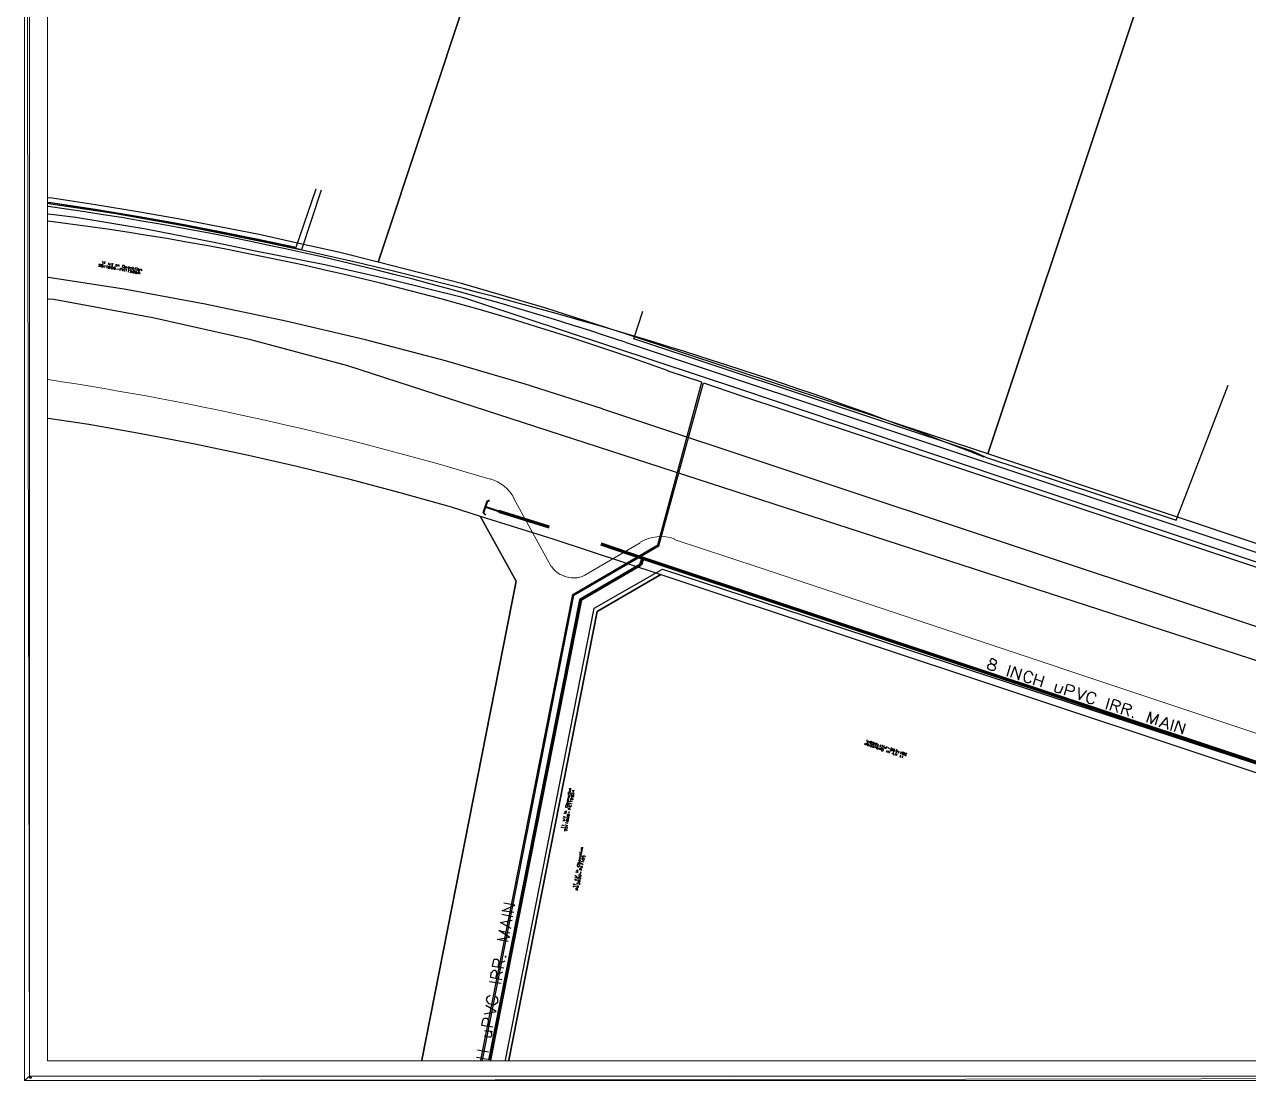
# Model space of a CAD drawing. Header units: inches. Extents: x 5 to 844, y 8 to 596.
# Drawn here: x 5.2 to 290.7, y 8.1 to 254.5 of the extents above; entities that cross this region are included whole.
import ezdxf

# ---------------------------------------------------------------- set-up
doc = ezdxf.new("R2010")
doc.units = ezdxf.units.IN
doc.header["$MEASUREMENT"] = 0
doc.layers.add('PDF_Geometry', color=7, linetype='Continuous')
doc.layers.add('PDF_Images', color=7, linetype='Continuous')
picture_1 = doc.add_image_def('image1.png', size_in_pixel=(2, 2))

msp = doc.modelspace()

# ---------------------------------------------------------------- linework, layer by layer
at = {"layer": 'PDF_Geometry', "lineweight": 0}
for points in [[(6.31, 594.76), (5.16, 595.79), (6.31, 9.14), (6.31, 594.76)], [(5.16, 595.79), (6.31, 9.14), (5.16, 8.11), (5.16, 595.79)], [(735.15, 145.15), (735.15, 591.8), (10.56, 591.8), (10.56, 12.74)], [(10.56, 12.74), (718.79, 12.74)], [(6.31, 9.14), (5.16, 8.11), (718.79, 9.12)], [(5.16, 8.11), (718.79, 9.12)], [(718.79, 9.14), (6.31, 9.14)], [(718.79, 8.11), (5.16, 8.11)]]:
    msp.add_lwpolyline(points, dxfattribs=at)
at = {"layer": 'PDF_Geometry', "lineweight": 25}
for points in [[(87.7, 199.03), (119.71, 295.46), (144.26, 369.12), (169.98, 360.51), (285.81, 321.94), (229.89, 154.29), (145.81, 182.19), (126.52, 188.36), (107.11, 194.02), (87.7, 199.03)], [(229.89, 154.29), (285.81, 321.94), (427.62, 274.76), (371.7, 106.98), (229.89, 154.29)], [(10.69, 315.9), (47.33, 311.14), (55.94, 309.34), (88.21, 302.27), (119.71, 295.46), (87.7, 199.03), (78.44, 201.35), (69.18, 203.4), (59.93, 205.46), (50.67, 207.26), (41.41, 209.06), (32.03, 210.73), (21.74, 212.4), (11.59, 213.95), (10.69, 214.07)], [(23.03, 198.39), (22.9, 198.52), (22.77, 198.52), (22.64, 198.52), (22.51, 198.52), (22.51, 198.39), (22.64, 198.39), (22.64, 198.26), (22.77, 198.26), (22.9, 198.13), (22.9, 198), (22.77, 198), (22.64, 198), (22.51, 198), (22.51, 198.13)], [(23.54, 198.26), (23.54, 198.39), (23.41, 198.39), (23.28, 198.39), (23.16, 198.39), (23.16, 198.26), (23.28, 198.13), (23.41, 198.13), (23.54, 198.13), (23.54, 198), (23.54, 197.88), (23.41, 197.88), (23.28, 197.88), (23.16, 197.88), (23.16, 198)], [(23.28, 199.16), (23.28, 199.16), (23.41, 199.16), (23.41, 198.65)], [(23.8, 199.03), (23.93, 199.16), (23.8, 198.65)], [(23.8, 198.26), (23.93, 198.26), (23.8, 197.75)], [(24.31, 198.13), (24.44, 198.26), (24.31, 197.62)], [(25.21, 198), (25.08, 198), (25.08, 198.13), (24.96, 198.13), (24.83, 198.13), (24.83, 198), (24.7, 197.88), (24.7, 197.75), (24.7, 197.62), (24.83, 197.62), (24.96, 197.62), (25.08, 197.62), (25.08, 197.75), (25.08, 197.88), (24.96, 197.88), (24.83, 197.88), (24.7, 197.75)], [(24.83, 198.39), (24.83, 198.9)], [(25.21, 198.65), (24.83, 198.52)], [(24.96, 198.65), (25.08, 198.39)], [(25.6, 198), (25.47, 198), (25.47, 197.88), (25.34, 197.75), (25.34, 197.62), (25.47, 197.49), (25.6, 197.49), (25.73, 197.49), (25.86, 197.62), (25.86, 197.75), (25.86, 197.88), (25.73, 197.88), (25.73, 198), (25.6, 198)], [(25.47, 198.78), (25.6, 198.26), (25.86, 198.78)], [(26.37, 197.75), (26.24, 197.88), (26.11, 197.88), (26.11, 197.75), (25.98, 197.62), (25.98, 197.49), (26.11, 197.36), (26.24, 197.36), (26.37, 197.36), (26.37, 197.49), (26.37, 197.62), (26.24, 197.62), (26.11, 197.62), (25.98, 197.62), (25.98, 197.49)], [(26.5, 198.13), (26.63, 198.65)], [(26.63, 197.49), (27.14, 197.36)], [(26.76, 198), (26.88, 198.39), (26.88, 198.26)], [(26.88, 198.39), (27.01, 198.39), (27.14, 198.39), (27.14, 198.26), (27.14, 198)], [(27.4, 197.1), (27.53, 197.62), (27.78, 197.62), (27.91, 197.49), (27.91, 197.36), (27.78, 197.36), (27.66, 197.36), (27.4, 197.36)], [(28.3, 198.26), (28.17, 198.26), (28.04, 198.26), (28.04, 198.13), (28.04, 198), (28.04, 197.88), (28.17, 197.75), (28.3, 197.75), (28.43, 197.75), (28.43, 197.88), (28.56, 197.88), (28.56, 198), (28.56, 198.13), (28.43, 198.26), (28.3, 198.26)], [(28.04, 196.98), (28.17, 197.49)], [(28.56, 197.36), (28.04, 197.1)], [(28.3, 197.23), (28.43, 196.85)], [(28.68, 197.49), (28.68, 198), (28.81, 198), (28.94, 198), (29.07, 197.88), (29.07, 197.75), (28.94, 197.62), (28.81, 197.62), (28.68, 197.75)], [(28.81, 197.23), (28.94, 197.36), (28.81, 196.85)], [(29.33, 197.75), (29.71, 197.75), (29.58, 197.88), (29.46, 197.88), (29.33, 197.88), (29.33, 197.75), (29.33, 197.62), (29.46, 197.49), (29.58, 197.49), (29.58, 197.62)], [(29.33, 197.23), (29.46, 197.23), (29.33, 196.72)], [(30.23, 197.1), (29.84, 197.23), (29.84, 196.98), (29.97, 196.98), (30.1, 196.98), (30.1, 196.85), (30.23, 196.85), (30.1, 196.72), (30.1, 196.59), (29.97, 196.59), (29.84, 196.59), (29.71, 196.72)], [(29.84, 197.49), (29.84, 197.88)], [(29.84, 197.62), (29.84, 197.75), (29.97, 197.75), (30.1, 197.75)], [(30.61, 197.36), (30.61, 197.62), (30.48, 197.75), (30.36, 197.75), (30.36, 197.62), (30.23, 197.62), (30.23, 197.49), (30.36, 197.36), (30.48, 197.36), (30.61, 197.36)], [(30.61, 197.1), (30.48, 197.1), (30.48, 196.98), (30.48, 196.85), (30.61, 196.85), (30.74, 196.72), (30.74, 196.59), (30.74, 196.46), (30.61, 196.46), (30.48, 196.46), (30.36, 196.59), (30.36, 196.72), (30.48, 196.85), (30.61, 196.85), (30.74, 196.85), (30.87, 196.98), (30.74, 196.98), (30.61, 197.1)], [(31, 197.75), (30.87, 197.36), (31, 197.23)], [(30.87, 197.62), (31.13, 197.62)], [(31.38, 197.49), (31.26, 197.23)], [(31.38, 197.75), (31.38, 197.62), (31.38, 197.75)], [(31.77, 197.49), (31.64, 197.49), (31.64, 197.36), (31.51, 197.36), (31.51, 197.23), (31.64, 197.1), (31.77, 197.1), (31.9, 197.1), (31.9, 197.23), (31.9, 197.36), (31.77, 197.49)], [(32.03, 196.98), (32.16, 197.36)], [(32.16, 197.23), (32.28, 197.36), (32.41, 197.36), (32.54, 197.23), (32.41, 196.98)], [(31.38, 196.85), (31.13, 196.98), (31, 196.72), (31.13, 196.72), (31.26, 196.72), (31.38, 196.72), (31.38, 196.59), (31.38, 196.46), (31.26, 196.33), (31.13, 196.33), (31.13, 196.46), (31, 196.46), (31, 196.59)], [(31.51, 196.33), (31.9, 196.85), (32.03, 196.2)], [(31.64, 196.46), (32.03, 196.46)], [(422.61, 63.91), (80.62, 174.86), (58, 180.91), (35.11, 186.05), (11.97, 190.29), (10.69, 190.42)], [(10.69, 162.65), (20.2, 161.23), (32.41, 159.05), (44.5, 156.74), (56.71, 154.16), (68.67, 151.46), (80.75, 148.51), (92.71, 145.29), (104.67, 141.95), (111.48, 139.76), (119.84, 124.59), (97.85, 12.87)], [(97.85, 12.87), (119.84, 124.59), (111.48, 139.76), (128.45, 134.49), (153.65, 126.14), (138.74, 117.52), (118.17, 12.87)], [(118.17, 12.87), (138.74, 117.52), (153.65, 126.14), (322.84, 69.83), (303.94, 12.87)], [(231.17, 106.47), (230.66, 106.47), (230.53, 106.21), (230.4, 105.95), (230.53, 105.69), (230.66, 105.44), (231.17, 105.18), (231.43, 104.92), (231.56, 104.67), (231.69, 104.41), (231.56, 104.02), (231.3, 103.77), (231.17, 103.77), (230.79, 103.77), (230.27, 103.89), (230.02, 104.15), (229.89, 104.28), (229.89, 104.54), (230.02, 104.92), (230.15, 105.18), (230.53, 105.31), (230.92, 105.31), (231.43, 105.18), (231.69, 105.31), (231.95, 105.44), (231.95, 105.69), (231.95, 105.95), (231.56, 106.21), (231.17, 106.47)], [(234.39, 102.48), (235.16, 105.05)], [(235.29, 102.22), (236.19, 104.67), (237.09, 101.58), (237.86, 104.15)], [(240.43, 102.61), (240.43, 102.87), (240.17, 103.25), (240.05, 103.38), (239.53, 103.64), (239.27, 103.51), (238.89, 103.38), (238.76, 103.25), (238.5, 102.87), (238.37, 102.22), (238.37, 101.84), (238.37, 101.58), (238.5, 101.32), (238.76, 101.07), (239.15, 100.94), (239.53, 100.94), (239.79, 101.07), (240.05, 101.32)], [(240.56, 100.42), (241.33, 102.99)], [(240.95, 101.84), (242.62, 101.19)], [(243, 102.48), (242.23, 99.91)], [(245.96, 100.55), (245.57, 99.27), (245.57, 98.88), (245.83, 98.75), (246.22, 98.62), (246.47, 98.62), (246.99, 98.88)], [(247.37, 100.04), (246.73, 98.37)], [(247.76, 98.11), (248.53, 100.55), (249.69, 100.29), (249.94, 100.04), (250.07, 99.78), (250.07, 99.52), (249.94, 99.14), (249.82, 99.01), (249.69, 98.88), (249.17, 98.88), (248.14, 99.27)], [(251.1, 99.78), (251.23, 96.95), (253.03, 99.14)], [(255.09, 97.72), (255.09, 97.98), (254.96, 98.37), (254.7, 98.5), (254.19, 98.75), (253.93, 98.62), (253.67, 98.5), (253.42, 98.37), (253.16, 97.98), (253.03, 97.34), (253.03, 96.95), (253.03, 96.7), (253.16, 96.44), (253.42, 96.18), (253.93, 96.05), (254.19, 96.05), (254.44, 96.18), (254.7, 96.44)], [(257.53, 94.77), (258.3, 97.34)], [(258.43, 94.51), (259.33, 97.08), (260.36, 96.7), (260.74, 96.44), (260.74, 96.31), (260.87, 95.92), (260.74, 95.8), (260.62, 95.54), (260.36, 95.41), (259.97, 95.41), (258.94, 95.8)], [(259.72, 95.54), (260.1, 94)], [(261, 93.61), (261.9, 96.18), (262.93, 95.8), (263.19, 95.54), (263.32, 95.41), (263.32, 95.15), (263.32, 94.9), (263.06, 94.64), (262.93, 94.64), (262.54, 94.64), (261.39, 95.02)], [(262.29, 94.64), (262.67, 93.1)], [(263.7, 92.97), (263.57, 92.97), (263.7, 92.84), (263.83, 92.84)], [(267.04, 91.68), (267.82, 94.12), (267.94, 91.3), (269.74, 93.48), (268.97, 91.04)], [(269.87, 90.65), (271.67, 92.84), (271.8, 90.01)], [(270.52, 91.42), (271.8, 91.04)], [(272.57, 89.75), (273.34, 92.32)], [(273.47, 89.5), (274.37, 92.07), (275.27, 88.98), (276.04, 91.42)], [(201.48, 86.41), (201.35, 86.41), (201.35, 86.54), (201.22, 86.54), (201.22, 86.67), (201.35, 86.8)], [(201.6, 86.8), (201.48, 86.41), (201.6, 86.54)], [(202.25, 87.31), (201.86, 86.92), (201.73, 87.57)], [(201.99, 86.28), (202.12, 86.28), (202.12, 86.41), (202.12, 86.54), (201.99, 86.67), (201.86, 86.67), (201.86, 86.54), (201.73, 86.54), (201.73, 86.41), (201.86, 86.28), (201.99, 86.28)], [(202.12, 87.18), (201.86, 87.31)], [(202.25, 86.02), (202.25, 86.02)], [(202.38, 86.8), (202.63, 86.67), (202.76, 86.92), (202.63, 86.92), (202.5, 86.92), (202.38, 86.92), (202.38, 87.05), (202.38, 87.18), (202.5, 87.18), (202.5, 87.31), (202.63, 87.31), (202.76, 87.18), (202.89, 87.05)], [(202.38, 86.15), (202.38, 86.41)], [(202.76, 86.02), (202.5, 86.02)], [(202.63, 85.9), (202.76, 86.28), (202.76, 86.41), (202.63, 86.41)], [(203.15, 86.54), (203.28, 86.54), (203.28, 86.67), (203.15, 86.8), (203.02, 86.8), (203.02, 86.92), (203.02, 87.05), (203.15, 87.05), (203.28, 87.05), (203.4, 86.92), (203.4, 86.8), (203.28, 86.67), (203.15, 86.8), (203.02, 86.8), (202.89, 86.67), (203.02, 86.54), (203.15, 86.54)], [(203.15, 86.28), (203.02, 85.9), (203.02, 86.02)], [(203.02, 85.9), (203.15, 85.9), (203.28, 85.9), (203.4, 85.9), (203.4, 86.02), (203.4, 86.15), (203.28, 86.15), (203.15, 86.15), (203.02, 86.15)], [(203.53, 86.41), (203.79, 86.28), (203.92, 86.54), (203.92, 86.41), (203.79, 86.54), (203.66, 86.54), (203.53, 86.67), (203.66, 86.8), (203.79, 86.8), (203.92, 86.8), (204.05, 86.8), (204.05, 86.67)], [(203.79, 85.77), (203.66, 85.77), (203.53, 85.77)], [(203.79, 86.02), (203.79, 85.64)], [(204.3, 85.64), (203.92, 85.77), (203.92, 85.64), (204.05, 85.51), (204.18, 85.51), (204.3, 85.51), (204.3, 85.64), (204.3, 85.77), (204.18, 85.9), (204.05, 85.9)], [(204.43, 86.15), (204.3, 86.15), (204.18, 86.15), (204.43, 86.67)], [(204.95, 86.02), (204.82, 86.02), (204.69, 86.02), (204.95, 86.54)], [(204.82, 85.25), (205.08, 85.77)], [(205.08, 85.9), (205.59, 86.02)], [(205.46, 86.02), (205.2, 86.41)], [(205.72, 86.28), (205.46, 85.77)], [(206.23, 86.02), (206.1, 85.51), (205.85, 85.64), (205.72, 85.64), (205.72, 85.77), (205.85, 85.9), (205.98, 85.9), (206.23, 85.77)], [(207, 85.51), (206.49, 85.77)], [(204.82, 85.38), (204.69, 85.38), (204.56, 85.38), (204.56, 85.51), (204.56, 85.64), (204.69, 85.64), (204.82, 85.64), (204.95, 85.64), (204.95, 85.51)], [(205.33, 85), (205.46, 85), (205.46, 85.12), (205.59, 85.25), (205.59, 85.38), (205.46, 85.38), (205.46, 85.51), (205.33, 85.51), (205.2, 85.51), (205.08, 85.38), (205.08, 85.25), (205.08, 85.12), (205.08, 85), (205.2, 85), (205.33, 85)], [(206.62, 84.74), (206.49, 84.74), (206.36, 84.74), (206.36, 84.87), (206.49, 85.12)], [(206.75, 85), (206.62, 84.61)], [(207, 84.87), (206.88, 84.48)], [(207.13, 85.25), (207.13, 85.12), (207.26, 85.12), (207.39, 85.12), (207.52, 85.12), (207.65, 85.25), (207.65, 85.38), (207.65, 85.51), (207.52, 85.51), (207.52, 85.64), (207.39, 85.64), (207.26, 85.64), (207.26, 85.51), (207.26, 85.38), (207.39, 85.25), (207.52, 85.25), (207.65, 85.38)], [(208.03, 83.97), (207.9, 84.61), (207.52, 84.22)], [(207.9, 84.87), (208.03, 84.87), (208.16, 85), (208.16, 85.12), (208.16, 85.25), (208.16, 85.38), (208.03, 85.38), (207.9, 85.38), (207.78, 85.25), (207.78, 85.12), (207.78, 85), (207.9, 84.87)], [(208.29, 84.1), (208.68, 84.22)], [(208.42, 84.87), (208.42, 84.74), (208.55, 84.74), (208.68, 84.74), (208.8, 84.87), (208.8, 85), (208.8, 85.12), (208.68, 85.25), (208.55, 85.25), (208.42, 85.12), (208.42, 85), (208.55, 85), (208.55, 84.87), (208.68, 84.87), (208.8, 84.87), (208.8, 85)], [(208.55, 84.22), (208.42, 84.48)], [(208.68, 84.35), (208.55, 83.84)], [(209.19, 84.61), (209.06, 84.48), (209.19, 85)], [(209.58, 83.58), (209.45, 83.58), (209.58, 84.1)], [(209.7, 84.35), (209.58, 84.35), (209.7, 84.87)], [(209.83, 84.35), (209.96, 84.22), (210.09, 84.1), (210.22, 84.1), (210.35, 84.22), (210.22, 84.35), (210.09, 84.48), (209.96, 84.48), (209.96, 84.61), (209.96, 84.74), (210.09, 84.74), (210.22, 84.74), (210.35, 84.61), (210.48, 84.48)], [(210.09, 83.45), (209.96, 83.45), (210.09, 83.84)], [(210.48, 84.1), (210.48, 84.1), (210.6, 83.97), (210.73, 83.97), (210.86, 83.97), (210.86, 84.1), (210.86, 84.22), (210.6, 84.22), (210.6, 84.35), (210.6, 84.48), (210.73, 84.48), (210.86, 84.48), (210.99, 84.35)], [(132.05, 75.22), (131.92, 75.22), (132.05, 75.22)], [(131.92, 74.84), (132.31, 74.71), (132.44, 74.71), (132.44, 74.84)], [(132.31, 74.45), (132.05, 74.45), (132.05, 74.32), (131.92, 74.2), (132.05, 74.2), (132.05, 74.07), (132.18, 74.07), (132.31, 74.2), (132.31, 74.32), (132.31, 74.45)], [(132.05, 74.71), (132.05, 74.97)], [(132.18, 75.48), (132.31, 75.35), (132.44, 75.35), (132.56, 75.35), (132.56, 75.48), (132.56, 75.61), (132.56, 75.74), (132.44, 75.74), (132.31, 75.74), (132.31, 75.61), (132.18, 75.48)], [(132.18, 75.22), (132.56, 75.1)], [(132.44, 76), (132.31, 76.12), (132.31, 76.25), (132.44, 76.25), (132.69, 76.25)], [(132.69, 75.87), (132.31, 76)], [(132.82, 75.22), (132.69, 74.97), (132.95, 74.84), (132.95, 74.97), (132.95, 75.1), (133.08, 75.22), (133.21, 75.22), (133.34, 75.1), (133.34, 74.97), (133.21, 74.84), (133.21, 74.71)], [(132.69, 74.32), (132.69, 74.2), (132.82, 74.2), (132.82, 74.32), (132.82, 74.45), (132.95, 74.58), (133.08, 74.58), (133.21, 74.58), (133.21, 74.45), (133.21, 74.32), (133.08, 74.2), (132.95, 74.2), (132.82, 74.32), (132.82, 74.45), (132.82, 74.58), (132.69, 74.58), (132.69, 74.45), (132.69, 74.32)], [(133.34, 75.35), (132.95, 75.74), (133.46, 75.87)], [(133.21, 75.48), (133.34, 75.87)], [(131.41, 72.14), (131.41, 72.01), (131.41, 71.88), (131.54, 71.88), (131.66, 71.88), (131.79, 71.88), (131.92, 72.01), (131.92, 72.14), (131.92, 72.27), (131.79, 72.27), (131.66, 72.4), (131.54, 72.4), (131.54, 72.27), (131.41, 72.27), (131.41, 72.14)], [(132.18, 72.4), (131.66, 72.52), (131.66, 72.65), (131.66, 72.78), (131.79, 72.91), (131.92, 72.91), (131.92, 72.78), (132.05, 72.78), (132.05, 72.65), (131.92, 72.52)], [(131.92, 73.17), (131.92, 73.42), (131.92, 73.55), (131.92, 73.42), (131.79, 73.42), (131.79, 73.3), (131.79, 73.17), (131.92, 73.17), (131.92, 73.04), (132.05, 73.17), (132.18, 73.17), (132.18, 73.3), (132.18, 73.42), (132.05, 73.42)], [(131.92, 73.68), (131.92, 73.81), (131.92, 73.94)], [(132.18, 73.68), (131.92, 73.68), (132.05, 73.68)], [(132.56, 71.24), (132.05, 71.37), (132.05, 71.62), (132.18, 71.62), (132.18, 71.75), (132.31, 71.75), (132.31, 71.62), (132.31, 71.5), (132.31, 71.24)], [(132.18, 72.4), (132.56, 71.88)], [(132.69, 71.88), (132.18, 72.01)], [(132.44, 72.65), (132.31, 72.78), (132.82, 72.65)], [(132.56, 73.94), (132.44, 73.68), (132.69, 73.55), (132.69, 73.68), (132.69, 73.81), (132.69, 73.94), (132.82, 73.94), (132.95, 73.94), (133.08, 73.81), (133.08, 73.68), (132.95, 73.55)], [(132.44, 73.04), (132.44, 73.17), (132.44, 73.3), (132.95, 73.17)], [(132.44, 72.01), (132.82, 72.27)], [(130.76, 69.31), (131.41, 69.44), (130.89, 69.7)], [(131.28, 68.67), (130.76, 68.67)], [(130.89, 69.05), (131.15, 68.67)], [(131.54, 70.34), (131.02, 70.47)], [(131.02, 68.8), (131.28, 68.93)], [(131.28, 70.73), (131.28, 70.85), (131.28, 70.98), (131.41, 70.98), (131.66, 70.98)], [(131.66, 70.6), (131.28, 70.73), (131.41, 70.6)], [(131.66, 68.93), (131.54, 68.93), (131.54, 68.8), (131.54, 68.67), (131.66, 68.67), (131.66, 68.54), (131.79, 68.54), (131.92, 68.54), (132.05, 68.67), (132.05, 68.8), (132.05, 68.93), (131.92, 68.93), (131.79, 68.93), (131.79, 68.8), (131.79, 68.67), (131.79, 68.54)], [(131.66, 69.44), (131.66, 69.31), (131.79, 69.31), (131.79, 69.18), (131.92, 69.18), (132.05, 69.18), (132.18, 69.18), (132.18, 69.31), (132.18, 69.44), (132.18, 69.57), (132.05, 69.57), (131.92, 69.7), (131.79, 69.7), (131.66, 69.57), (131.66, 69.44)], [(131.92, 70.21), (131.79, 70.21), (131.79, 70.08), (131.79, 69.95), (131.79, 69.83), (131.92, 69.83), (132.05, 69.83), (132.18, 69.83), (132.31, 69.83), (132.31, 69.95), (132.31, 70.08), (132.31, 70.21), (132.18, 70.21), (132.05, 70.21), (132.05, 70.08), (131.92, 70.08), (132.05, 69.95), (132.05, 69.83)], [(132.18, 70.47), (132.31, 70.98)], [(130.51, 67.13), (130.51, 67.13), (130.38, 67.25), (130.89, 67.13)], [(130.64, 67.64), (130.51, 67.77), (131.02, 67.64)], [(131.28, 67.38), (131.28, 67.25), (131.15, 67.13), (131.28, 67.13), (131.28, 67), (131.41, 67), (131.41, 67.13), (131.54, 67.25), (131.54, 67.38), (131.66, 67.38), (131.79, 67.25), (131.79, 67.13), (131.79, 67), (131.66, 67), (131.66, 66.87)], [(131.28, 66.74), (131.15, 66.74), (131.15, 66.61), (131.15, 66.48), (131.15, 66.35), (131.28, 66.35), (131.28, 66.48), (131.41, 66.61), (131.41, 66.74), (131.54, 66.74), (131.66, 66.61), (131.66, 66.48), (131.54, 66.35)], [(131.41, 67.64), (131.28, 67.77), (131.92, 67.64)], [(131.54, 68.15), (131.41, 68.28), (131.92, 68.15)], [(134.62, 60.95), (135.01, 60.95), (135.14, 60.95), (135.14, 61.08)], [(134.62, 59.93), (134.62, 60.05), (134.62, 60.18)], [(134.75, 61.34), (134.75, 61.47), (134.75, 61.34)], [(134.75, 60.83), (134.88, 61.08)], [(134.75, 60.7), (135.14, 60.57)], [(134.88, 60.7), (134.75, 60.57), (134.75, 60.44), (134.75, 60.31), (134.88, 60.31), (135.01, 60.31), (135.01, 60.44), (135.14, 60.44), (135.01, 60.57)], [(134.88, 61.34), (135.26, 61.34)], [(135.39, 62.11), (135.01, 62.11)], [(135.01, 61.73), (135.01, 61.6), (135.14, 61.6), (135.14, 61.47), (135.26, 61.6), (135.26, 61.73), (135.26, 61.85), (135.26, 61.98), (135.14, 61.98), (135.01, 61.85), (135.01, 61.73)], [(135.14, 62.11), (135.14, 62.24), (135.14, 62.37), (135.14, 62.5), (135.26, 62.5), (135.52, 62.5)], [(135.39, 60.57), (135.26, 60.31), (135.52, 60.18), (135.52, 60.31), (135.52, 60.44), (135.52, 60.57), (135.65, 60.57), (135.78, 60.57), (135.91, 60.44), (135.91, 60.31), (135.78, 60.18)], [(135.26, 59.8), (135.26, 59.67), (135.39, 59.54), (135.52, 59.54), (135.65, 59.54), (135.65, 59.67), (135.78, 59.67), (135.78, 59.8), (135.65, 59.93), (135.52, 59.93), (135.52, 60.05), (135.39, 60.05), (135.26, 59.93), (135.26, 59.8)], [(134.11, 56.84), (134.11, 56.97), (133.98, 56.97), (134.11, 57.1), (134.11, 57.23), (134.36, 57.1)], [(134.11, 58.25), (134.11, 58.13), (134.24, 58.13), (134.24, 58), (134.36, 58), (134.49, 58), (134.62, 58.13), (134.62, 58.25), (134.62, 58.38), (134.49, 58.51), (134.36, 58.51), (134.24, 58.51), (134.11, 58.51), (134.11, 58.38), (134.11, 58.25)], [(134.36, 58.77), (134.36, 58.9), (134.49, 59.03), (134.62, 59.03), (134.75, 59.03), (134.75, 58.9), (134.75, 58.77), (134.62, 58.64)], [(134.88, 58.64), (134.36, 58.77), (134.49, 58.77)], [(134.62, 59.28), (134.75, 59.67), (134.62, 59.67), (134.49, 59.54), (134.49, 59.41), (134.62, 59.28), (134.75, 59.28), (134.88, 59.41), (134.88, 59.54), (134.88, 59.67)], [(135.01, 59.8), (134.62, 59.93), (134.75, 59.8)], [(135.26, 57.1), (134.75, 57.23), (134.75, 57.48), (134.75, 57.61), (134.88, 57.61), (135.01, 57.61), (135.01, 57.48), (135.01, 57.35), (135.01, 57.1)], [(134.88, 58.25), (135.14, 57.74)], [(135.39, 57.74), (134.88, 57.87)], [(135.01, 58.51), (135.01, 58.9), (135.52, 58.51)], [(135.14, 59.15), (135.14, 59.28), (135.65, 59.15)], [(135.14, 58), (135.39, 58.13)], [(133.98, 54.78), (133.46, 54.91)], [(133.59, 55.43), (134.11, 55.55), (133.59, 55.94)], [(134.36, 56.58), (133.72, 56.71)], [(133.72, 55.17), (133.85, 54.78)], [(133.72, 54.91), (133.98, 55.17)], [(134.36, 56.84), (133.98, 56.84)], [(134.11, 53.88), (134.11, 54.27), (134.24, 54.01), (134.36, 54.14), (134.36, 54.27), (134.49, 54.27), (134.62, 54.14), (134.62, 54.01), (134.62, 53.88), (134.49, 53.75)], [(134.24, 54.65), (134.24, 54.53), (134.36, 54.53), (134.49, 54.65), (134.49, 54.78), (134.49, 54.91), (134.62, 54.91), (134.75, 54.78), (134.75, 54.65), (134.75, 54.53), (134.62, 54.53), (134.62, 54.4), (134.49, 54.4), (134.49, 54.53), (134.49, 54.65), (134.49, 54.78), (134.36, 54.78), (134.36, 54.91), (134.24, 54.91), (134.24, 54.78), (134.24, 54.65)], [(134.36, 55.17), (134.36, 55.55), (134.49, 55.3), (134.49, 55.43), (134.62, 55.43), (134.75, 55.55), (134.75, 55.43), (134.88, 55.43), (134.88, 55.3), (134.88, 55.17), (134.75, 55.04)], [(134.49, 55.94), (134.49, 55.81), (134.62, 55.68), (134.75, 55.68), (134.88, 55.68), (135.01, 55.81), (135.01, 55.94), (134.88, 56.07), (134.75, 56.07), (134.75, 56.2), (134.62, 56.2), (134.49, 56.07), (134.49, 55.94)], [(134.88, 56.33), (135.01, 56.84)], [(133.34, 53.75), (133.34, 53.88), (133.21, 54.01), (133.72, 53.88)], [(133.21, 53.24), (133.21, 53.37), (133.21, 53.5), (133.72, 53.37)], [(134.36, 52.47), (133.85, 52.6), (133.85, 52.85), (133.85, 52.98), (133.98, 52.98), (134.11, 52.98), (134.11, 52.85), (134.11, 52.47)], [(133.98, 53.63), (134.24, 53.11)], [(134.49, 53.11), (133.98, 53.24)], [(134.24, 53.37), (134.49, 53.5)], [(119.32, 47.33), (116.62, 47.71), (119.58, 49), (117.01, 49.51)], [(119.07, 46.3), (116.49, 46.81)], [(118.04, 40.51), (115.47, 41.03), (118.29, 41.54), (115.85, 43.08), (118.42, 42.57)], [(118.68, 43.6), (116.24, 45.01), (118.94, 45.53)], [(117.78, 44.11), (118.04, 45.4)], [(117.27, 37.04), (117.27, 36.91), (117.52, 37.04), (117.39, 37.17)], [(117.01, 34.34), (114.31, 34.73), (114.57, 35.88), (114.69, 36.27), (114.82, 36.4), (115.21, 36.4), (115.47, 36.4), (115.59, 36.27), (115.72, 36.01), (115.85, 35.63), (115.59, 34.6)], [(115.72, 35.37), (117.27, 36.01)], [(116.49, 31.64), (113.92, 32.16), (114.05, 33.31), (114.31, 33.57), (114.44, 33.7), (114.69, 33.83), (114.95, 33.83), (115.21, 33.57), (115.21, 33.44), (115.34, 33.06), (115.08, 31.9)], [(115.34, 32.8), (116.75, 33.44)], [(116.37, 30.74), (113.67, 31.13)], [(113.79, 27.91), (113.54, 27.78), (113.15, 27.66), (113.02, 27.4), (112.89, 26.88), (113.02, 26.63), (113.15, 26.37), (113.41, 26.11), (113.79, 25.98), (114.44, 25.86), (114.82, 25.86), (115.08, 25.98), (115.34, 26.24), (115.59, 26.37), (115.59, 26.88), (115.59, 27.14), (115.34, 27.53), (115.08, 27.66)], [(112.38, 23.67), (115.21, 24.18), (112.77, 25.6)], [(114.44, 20.58), (111.87, 20.97), (112.12, 22.13), (112.25, 22.51), (112.38, 22.64), (112.64, 22.64), (113.02, 22.64), (113.28, 22.38), (113.41, 22.26), (113.41, 21.87), (113.28, 20.84)], [(112.38, 18.53), (113.54, 18.27), (113.92, 18.27), (114.18, 18.53), (114.18, 18.91), (114.18, 19.17), (113.79, 19.68)], [(112.51, 19.81), (114.31, 19.56)], [(110.84, 15.31), (113.41, 14.8)], [(111.74, 13.26), (112.12, 15.06)], [(113.15, 13), (110.58, 13.51)]]:
    msp.add_lwpolyline(points, dxfattribs=at)
at = {"layer": 'PDF_Geometry', "color": 252, "lineweight": 20, "true_color": 0x989898}
for points in [[(10.69, 214.07), (11.59, 213.95), (21.74, 212.4), (32.03, 210.73), (41.41, 209.06), (50.67, 207.26), (59.93, 205.46), (69.18, 203.4), (78.44, 201.35), (87.7, 199.03), (107.11, 194.02), (126.52, 188.36), (145.81, 182.19), (229.89, 154.29), (371.7, 106.98), (427.62, 274.76)], [(97.85, 12.87), (119.84, 124.59), (111.48, 139.76), (104.67, 141.95), (92.71, 145.29), (80.75, 148.51), (68.67, 151.46), (56.71, 154.16), (44.5, 156.74), (32.41, 159.05), (20.2, 161.23), (10.69, 162.65)], [(378.9, 12.87), (355.88, 58.77), (322.84, 69.83), (303.94, 12.87), (322.84, 69.83), (153.65, 126.14), (138.74, 117.52), (118.17, 12.87)]]:
    msp.add_lwpolyline(points, dxfattribs=at)
at = {"layer": 'PDF_Geometry', "color": 6, "lineweight": 25}
for points in [[(10.69, 212.92), (11.33, 212.92), (21.61, 211.38), (31.9, 209.7), (41.16, 208.03), (50.41, 206.23), (59.67, 204.43), (68.54, 202.5), (73.17, 216.13)], [(10.69, 212.79), (11.33, 212.66), (31.77, 209.58), (50.41, 206.1), (59.67, 204.18), (69.83, 201.99), (74.45, 215.87)], [(229.37, 153.52), (226.29, 154.94), (147.35, 181.16), (149.41, 187.59)], [(229.37, 153.52), (273.86, 138.86), (285.94, 170.36)], [(117.39, 12.87), (138.09, 118.29), (154.04, 127.42), (358.2, 60.44), (383.27, 12.87)]]:
    msp.add_lwpolyline(points, dxfattribs=at)
at = {"layer": 'PDF_Geometry', "color": 3, "lineweight": 25}
for points in [[(294.43, 128.45), (232.59, 149.02), (172.55, 169.21), (111.61, 189.39), (108.14, 190.55), (107.37, 190.8), (91.3, 194.79), (75.22, 198.39), (59.03, 201.6), (49.77, 203.53), (33.44, 206.75), (17.11, 209.45), (10.69, 210.22)], [(111.61, 12.87), (133.08, 121.51), (152.88, 133.08), (163.16, 171.01), (155.32, 173.58)], [(111.99, 12.87), (133.34, 121.38), (153.14, 132.82), (163.55, 170.88), (172.68, 167.79)], [(172.68, 167.79), (182.32, 164.58), (248.14, 142.72), (367.45, 102.87)]]:
    msp.add_lwpolyline(points, dxfattribs=at)
at = {"layer": 'PDF_Geometry', "color": 252, "lineweight": 25, "true_color": 0x989898}
for points in [[(140.02, 164.83), (121.77, 170.62), (103.38, 176.02), (84.74, 180.91), (66.1, 185.28), (47.33, 189.26), (28.43, 192.73), (10.69, 195.43)], [(145.29, 180.39), (427.24, 86.54)], [(140.02, 164.83), (422.09, 70.98)]]:
    msp.add_lwpolyline(points, dxfattribs=at)
at = {"layer": 'PDF_Geometry', "color": 3, "lineweight": 40}
for points in [[(112.77, 140.02), (112.25, 140.54), (113.15, 143.24), (113.67, 143.49)], [(112.77, 141.95), (115.85, 140.92)]]:
    msp.add_lwpolyline(points, dxfattribs=at)
at = {"layer": 'PDF_Geometry', "color": 1, "lineweight": 20}
for points in [[(128.07, 128.07), (119.32, 143.88)], [(358.58, 67.13), (325.67, 78.18), (316.93, 81.01), (176.53, 127.81), (169.98, 129.99), (156.74, 134.36)], [(148.76, 133.59), (135.91, 126.01)], [(132.18, 125.49), (131.02, 125.75)]]:
    msp.add_lwpolyline(points, dxfattribs=at)
at = {"layer": 'PDF_Geometry', "color": 3, "lineweight": 90}
for points in [[(115.85, 140.92), (127.55, 137.32)], [(139.64, 133.34), (149.41, 129.99)], [(149.41, 129.99), (323.61, 72.01), (353.18, 62.24)], [(148.89, 128.45), (134.88, 120.22), (113.67, 12.87)]]:
    msp.add_lwpolyline(points, dxfattribs=at)
at = {"layer": 'PDF_Geometry', "color": 1, "lineweight": 90}
msp.add_lwpolyline([(149.41, 129.99), (148.89, 128.45)], dxfattribs=at)
at = {"layer": 'PDF_Geometry', "color": 252, "lineweight": 25, "true_color": 0x989898}
msp.add_arc((-95.27, -540.37), 759.82, 71.54263, 81.98368, dxfattribs=at)
at = {"layer": 'PDF_Geometry', "color": 6, "lineweight": 25}
msp.add_arc((-152.37, -817.28), 1043.05, 68.55196, 81.0047, dxfattribs=at)
at = {"layer": 'PDF_Geometry', "color": 3, "lineweight": 25}
msp.add_arc((-73.82, -458.26), 672.2, 70.06598, 82.77971, dxfattribs=at)
at = {"layer": 'PDF_Geometry', "color": 1, "lineweight": 20}
for centre, radius, start, end in [((-100.7, -563.07), 743.1, 73.22232, 81.3793), ((111.03, 139.31), 9.58, 28.7454, 73.2135), ((153.71, 125.3), 9.71, 71.5976, 120.2238), ((132.11, 130.31), 4.56, 208.7448, 256.338), ((133.4, 130.57), 5.21, 256.3334, 300.2222)]:
    msp.add_arc(centre, radius, start, end, dxfattribs=at)

# ---------------------------------------------------------------- pictures from other files: only their frames are drawn
at = {"layer": 'PDF_Images'}
image = msp.add_image(picture_1, insert=(6.44, 8.63), size_in_units=(0.257, 0.257), dxfattribs=at)
image.dxf.flags = 15

doc.saveas('drawing.dxf')
